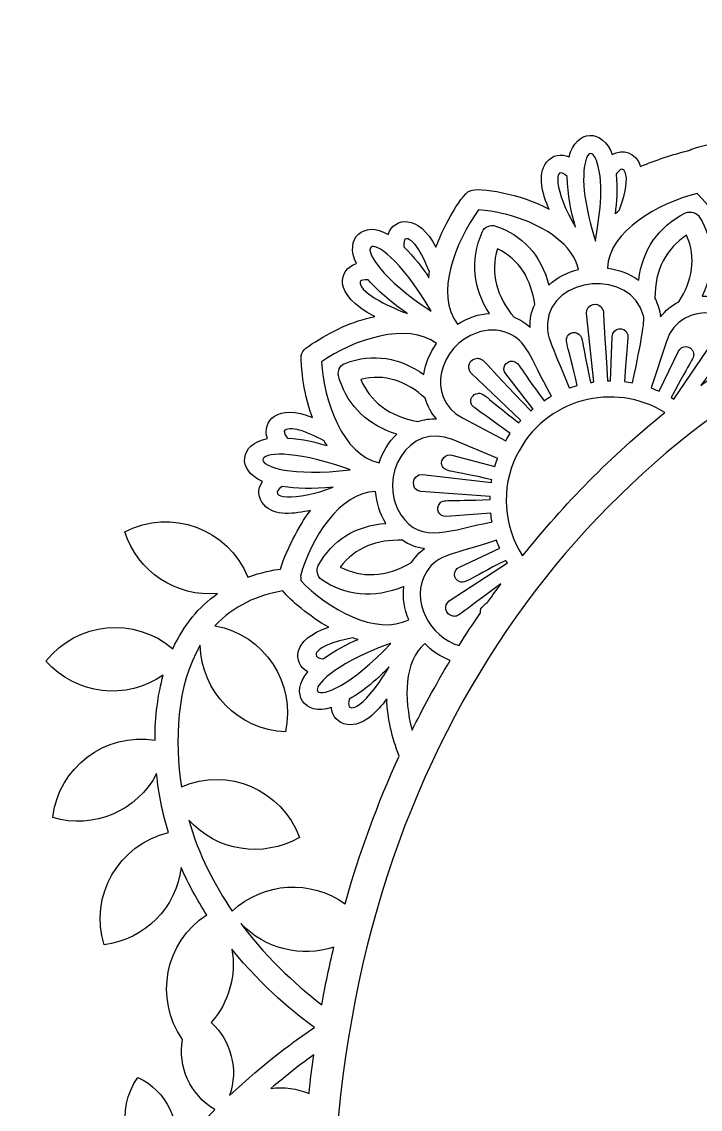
# Model space of a CAD drawing. Header units: millimetres. Extents: x -471 to 1551, y -2688 to 316.
# Drawn here: x -109.9 to -70.7, y -1550.7 to -1487.9 of the extents above; entities that cross this region are included whole.
import ezdxf

# ---------------------------------------------------------------- set-up
doc = ezdxf.new("R2010")
doc.units = ezdxf.units.MM
doc.header["$MEASUREMENT"] = 0
doc.layers.add('Layer 1', color=7, linetype='Continuous')

msp = doc.modelspace()

# ---------------------------------------------------------------- linework, layer by layer
at = {"layer": 'Layer 1', "color": 250}
for points, knots in [([(-2.0425, -1514.6907), (-11.2573, -1505.568), (-22.5362, -1500.4446), (-35.6028, -1499.431), (-35.6028, -1499.431), (-32.8383, -1491.7827), (-43.4354, -1487.8572), (-47.5083, -1491.6537), (-47.5083, -1491.6537), (-47.8953, -1492.0223), (-48.135, -1492.4278), (-48.1718, -1492.8516), (-48.1718, -1492.8516), (-48.1718, -1492.8516), (-48.3561, -1492.9623), (-48.3561, -1492.9623), (-48.3561, -1492.9623), (-48.3008, -1490.1978), (-51.1206, -1488.7235), (-53.9035, -1489.0736), (-53.9035, -1489.0736), (-53.7745, -1489.0368), (-53.6455, -1488.9999), (-53.5348, -1488.963), (-53.5348, -1488.963), (-53.6823, -1488.9262), (-55.3409, -1489.3869), (-55.0092, -1489.3132), (-55.0092, -1489.3132), (-55.1014, -1489.35), (-56.115, -1489.9398), (-56.2993, -1490.2899), (-56.2993, -1490.2899), (-57.1471, -1490.3084), (-57.958, -1490.5295), (-57.9949, -1490.5664), (-57.9949, -1490.5664), (-61.0173, -1491.2114), (-63.8924, -1492.5383), (-66.3251, -1494.455), (-66.3251, -1494.455), (-67.1544, -1494.4919), (-67.8732, -1494.584), (-68.6288, -1494.713), (-68.6288, -1494.713), (-68.4445, -1494.5472), (-71.0615, -1495.1), (-71.2826, -1495.2844), (-71.2826, -1495.2844), (-72.2963, -1495.5424), (-73.2362, -1495.8557), (-74.1208, -1496.2243), (-74.1208, -1496.2243), (-74.3973, -1495.395), (-75.1529, -1495.1738), (-75.7611, -1495.5424), (-75.7611, -1495.5424), (-76.2771, -1494.0311), (-77.8805, -1494.0496), (-78.2491, -1495.6714), (-78.2491, -1495.6714), (-78.7098, -1495.4687), (-79.2259, -1495.5424), (-79.5576, -1495.9847), (-79.5576, -1495.9847), (-80.1289, -1496.7218), (-79.7787, -1497.8461), (-79.4101, -1498.6938), (-79.4101, -1498.6938), (-81.0319, -1497.8092), (-83.4646, -1497.4038), (-83.9807, -1497.6249), (-83.9807, -1497.6249), (-84.5888, -1497.9198), (-85.6577, -1500.0576), (-85.9526, -1500.8869), (-85.9526, -1500.8869), (-86.9478, -1498.9518), (-88.3668, -1499.1545), (-88.7171, -1500.1498), (-88.7171, -1500.1498), (-90.1177, -1499.3205), (-91.2788, -1500.3894), (-90.5416, -1501.8453), (-90.5416, -1501.8453), (-91.5737, -1502.1402), (-91.9976, -1503.633), (-89.4912, -1504.9046), (-89.4912, -1504.9046), (-90.7812, -1505.1627), (-92.0345, -1505.7708), (-93.1218, -1506.4896), (-93.1218, -1506.4896), (-93.4536, -1506.7107), (-93.7484, -1506.895), (-93.7484, -1507.3374), (-93.7484, -1507.3374), (-93.7116, -1507.6322), (-93.73, -1509.0513), (-93.0849, -1510.7468), (-93.0849, -1510.7468), (-95.0938, -1509.8991), (-96.0521, -1510.9495), (-95.6835, -1511.9632), (-95.6835, -1511.9632), (-97.3237, -1512.2397), (-97.4712, -1513.8062), (-95.9784, -1514.4328), (-95.9784, -1514.4328), (-96.2917, -1514.8936), (-96.2364, -1515.4096), (-95.9047, -1515.7782), (-95.9047, -1515.7782), (-95.2965, -1516.4785), (-94.0986, -1516.3126), (-93.1955, -1516.1099), (-93.1955, -1516.1099), (-93.6193, -1516.626), (-94.5961, -1518.2847), (-94.9279, -1519.501), (-94.9279, -1519.501), (-95.3702, -1519.5563), (-96.0337, -1519.6853), (-96.8261, -1519.9801), (-96.8261, -1519.9801), (-97.9688, -1517.1604), (-101.2492, -1515.9625), (-103.94, -1517.3447), (-103.94, -1517.3447), (-103.2028, -1519.6669), (-100.9543, -1521.1412), (-98.5769, -1520.9201), (-98.5769, -1520.9201), (-99.6642, -1521.6941), (-100.5305, -1522.7446), (-101.1571, -1524.1084), (-101.1571, -1524.1084), (-103.3686, -1522.2285), (-106.686, -1522.5418), (-108.4921, -1524.8272), (-108.4921, -1524.8272), (-106.7597, -1526.7991), (-103.8293, -1527.1124), (-101.7099, -1525.6381), (-101.7099, -1525.6381), (-102.0232, -1526.7623), (-102.1891, -1528.0155), (-102.1891, -1529.3977), (-102.1891, -1529.3977), (-105.0826, -1528.937), (-107.7733, -1530.9827), (-108.105, -1533.8761), (-108.105, -1533.8761), (-105.7276, -1534.5765), (-103.2211, -1533.4891), (-102.0969, -1531.3328), (-102.0969, -1531.3328), (-101.9863, -1532.5308), (-101.7468, -1533.6734), (-101.415, -1534.7423), (-101.415, -1534.7423), (-104.29, -1535.4242), (-106.004, -1538.4098), (-105.1378, -1541.2295), (-105.1378, -1541.2295), (-102.7604, -1540.9347), (-100.9543, -1539.0733), (-100.6779, -1536.7511), (-100.6779, -1536.7511), (-100.254, -1537.7463), (-99.7379, -1538.6493), (-99.2035, -1539.4971), (-99.2035, -1539.4971), (-101.6177, -1541.0821), (-102.2443, -1544.3257), (-100.6041, -1546.7031), (-100.6041, -1546.7031), (-100.8806, -1548.288), (-100.1618, -1549.9099), (-98.7242, -1550.7576), (-98.7242, -1550.7576), (-99.6273, -1551.6607), (-100.3645, -1552.49), (-101.0279, -1553.3193), (-101.0279, -1553.3193), (-100.6225, -1551.5316), (-101.5071, -1549.6887), (-103.1842, -1548.8962), (-103.1842, -1548.8962), (-104.5111, -1550.776), (-103.9583, -1553.393), (-101.9678, -1554.5725), (-101.9678, -1554.5725), (-102.4286, -1555.2175), (-102.8524, -1555.881), (-103.221, -1556.5261), (-103.221, -1556.5261), (-103.4607, -1554.9411), (-104.6217, -1553.6511), (-106.2067, -1553.2641), (-106.2067, -1553.2641), (-107.0728, -1555.2545), (-106.1514, -1557.5582), (-104.1794, -1558.4243), (-104.1794, -1558.4243), (-104.7139, -1559.6407), (-105.064, -1560.8386), (-105.2852, -1562.0365), (-105.2852, -1562.0365), (-105.4695, -1560.4147), (-106.649, -1559.0325), (-108.2892, -1558.6455), (-108.2892, -1558.6455), (-109.266, -1560.8939), (-107.9575, -1563.4741), (-105.5801, -1564.0454), (-105.5801, -1564.0454), (-105.5432, -1563.9532), (-105.5064, -1563.8611), (-105.4694, -1563.7689), (-105.4694, -1563.7689), (-105.5063, -1564.543), (-105.4694, -1565.317), (-105.3773, -1566.0726), (-105.3773, -1566.0726), (-106.5384, -1564.8931), (-108.3445, -1564.543), (-109.8925, -1565.2985), (-109.8925, -1565.2985), (-109.2844, -1567.4364), (-107.0728, -1568.6159), (-104.9718, -1568.0077), (-104.9718, -1568.0077), (-104.8428, -1568.4685), (-104.2347, -1570.3667), (-103.8476, -1570.6247), (-103.8476, -1570.6247), (-103.9766, -1571.2329), (-103.995, -1572.8547), (-103.7186, -1574.1447), (-103.7186, -1574.1447), (-105.58, -1573.0021), (-106.6858, -1573.9236), (-106.4461, -1574.9557), (-106.4461, -1574.9557), (-108.0311, -1574.9741), (-108.5287, -1576.4853), (-107.1096, -1577.3515), (-107.1096, -1577.3515), (-107.4598, -1577.7202), (-107.5335, -1578.2546), (-107.2386, -1578.6969), (-107.2386, -1578.6969), (-106.7226, -1579.471), (-105.5431, -1579.4894), (-104.6216, -1579.4157), (-104.6216, -1579.4157), (-105.967, -1580.6689), (-107.128, -1582.862), (-107.0912, -1583.3965), (-107.0912, -1583.3965), (-107.0175, -1584.06), (-105.3219, -1585.7555), (-104.6216, -1586.29), (-104.6216, -1586.29), (-106.7595, -1586.6217), (-107.0358, -1588.0224), (-106.1881, -1588.6858), (-106.1881, -1588.6858), (-107.4229, -1589.7548), (-106.7779, -1591.1922), (-105.1561, -1590.9527), (-105.1561, -1590.9527), (-105.2114, -1592.0216), (-103.9213, -1592.9063), (-101.9309, -1590.9342), (-101.9309, -1590.9342), (-102.0967, -1592.2243), (-101.9309, -1593.625), (-101.5807, -1594.8782), (-101.5807, -1594.8782), (-101.4701, -1595.2652), (-101.3964, -1595.597), (-100.9726, -1595.7444), (-100.9726, -1595.7444), (-100.6777, -1595.818), (-99.3323, -1596.2788), (-97.5262, -1596.2051), (-97.5262, -1596.2051), (-98.9638, -1597.8454), (-98.2819, -1599.0801), (-97.1945, -1599.0433), (-97.1945, -1599.0433), (-97.4525, -1600.6835), (-96.015, -1601.3285), (-94.9461, -1600.1122), (-94.9461, -1600.1122), (-94.6143, -1600.5545), (-94.0983, -1600.6651), (-93.656, -1600.4624), (-93.656, -1600.4624), (-92.8082, -1600.1122), (-92.5687, -1598.9143), (-92.4765, -1597.9928), (-92.4765, -1597.9928), (-91.9605, -1598.8038), (-89.6015, -1601.4576), (-88.68, -1601.0705), (-88.68, -1601.0705), (-88.0719, -1600.8678), (-86.7449, -1600.1122), (-85.7313, -1599.1907), (-85.7313, -1599.1907), (-85.7866, -1601.4391), (-84.4044, -1601.8446), (-83.6672, -1601.1626), (-83.6672, -1601.1626), (-82.8379, -1602.5449), (-81.3082, -1602.1947), (-81.2713, -1600.536), (-81.2713, -1600.536), (-81.0687, -1600.5913), (-80.8475, -1600.5729), (-80.6632, -1600.4992), (-80.6632, -1600.4992), (-80.6263, -1600.7203), (-80.571, -1601.0889), (-80.4973, -1601.6049), (-80.4973, -1601.6049), (-81.4926, -1602.2684), (-82.8379, -1604.9591), (-83.0037, -1605.6594), (-83.0037, -1605.6594), (-83.3539, -1606.9679), (-82.9669, -1608.1474), (-82.5799, -1609.4744), (-82.5799, -1609.4744), (-82.5799, -1609.4744), (-82.4324, -1609.4928), (-82.4324, -1609.4928), (-82.4324, -1609.4928), (-78.5069, -1610.1748), (-76.9772, -1605.77), (-78.2305, -1602.7476), (-78.2305, -1602.7476), (-77.6039, -1603.8718), (-76.9957, -1604.8854), (-76.7008, -1605.3093), (-76.7008, -1605.3093), (-75.0791, -1607.7235), (-72.2777, -1608.9584), (-71.7986, -1609.1058), (-71.7986, -1609.1058), (-71.7986, -1609.1058), (-71.1904, -1609.3269), (-71.1904, -1609.3269), (-71.1904, -1609.3269), (-71.1904, -1609.3269), (-71.043, -1609.1242), (-71.043, -1609.1242), (-71.043, -1609.1242), (-69.5133, -1610.101), (-67.357, -1611.0962), (-65.9564, -1611.5201), (-65.9564, -1611.5201), (-63.8923, -1612.1467), (-61.5701, -1611.9439), (-59.3217, -1610.7092), (-59.3217, -1610.7092), (-59.3217, -1610.7092), (-59.2296, -1610.6907), (-59.2296, -1610.6907), (-59.2296, -1610.6907), (-59.248, -1610.617), (-59.377, -1609.5665), (-60.0589, -1608.3685), (-60.0589, -1608.3685), (-46.9554, -1613.3814), (-30.3319, -1612.9391), (-17.9657, -1607.7788), (-17.9657, -1607.7788), (-0.2364, -1600.37), (13.5674, -1582.1063), (13.5674, -1554.7752), (13.5674, -1554.7752), (13.5674, -1538.4097), (8.315, -1524.9376), (-2.0425, -1514.6907)], [0, 0, 0, 0, 0.0102041, 0.0102041, 0.0102041, 0.0102041, 0.0204082, 0.0204082, 0.0204082, 0.0204082, 0.0306122, 0.0306122, 0.0306122, 0.0306122, 0.0408163, 0.0408163, 0.0408163, 0.0408163, 0.0510204, 0.0510204, 0.0510204, 0.0510204, 0.0612245, 0.0612245, 0.0612245, 0.0612245, 0.0714286, 0.0714286, 0.0714286, 0.0714286, 0.0816327, 0.0816327, 0.0816327, 0.0816327, 0.0918367, 0.0918367, 0.0918367, 0.0918367, 0.1020408, 0.1020408, 0.1020408, 0.1020408, 0.1122449, 0.1122449, 0.1122449, 0.1122449, 0.122449, 0.122449, 0.122449, 0.122449, 0.1326531, 0.1326531, 0.1326531, 0.1326531, 0.1428571, 0.1428571, 0.1428571, 0.1428571, 0.1530612, 0.1530612, 0.1530612, 0.1530612, 0.1632653, 0.1632653, 0.1632653, 0.1632653, 0.1734694, 0.1734694, 0.1734694, 0.1734694, 0.1836735, 0.1836735, 0.1836735, 0.1836735, 0.1938776, 0.1938776, 0.1938776, 0.1938776, 0.2040816, 0.2040816, 0.2040816, 0.2040816, 0.2142857, 0.2142857, 0.2142857, 0.2142857, 0.2244898, 0.2244898, 0.2244898, 0.2244898, 0.2346939, 0.2346939, 0.2346939, 0.2346939, 0.244898, 0.244898, 0.244898, 0.244898, 0.255102, 0.255102, 0.255102, 0.255102, 0.2653061, 0.2653061, 0.2653061, 0.2653061, 0.2755102, 0.2755102, 0.2755102, 0.2755102, 0.2857143, 0.2857143, 0.2857143, 0.2857143, 0.2959184, 0.2959184, 0.2959184, 0.2959184, 0.3061224, 0.3061224, 0.3061224, 0.3061224, 0.3163265, 0.3163265, 0.3163265, 0.3163265, 0.3265306, 0.3265306, 0.3265306, 0.3265306, 0.3367347, 0.3367347, 0.3367347, 0.3367347, 0.3469388, 0.3469388, 0.3469388, 0.3469388, 0.3571429, 0.3571429, 0.3571429, 0.3571429, 0.3673469, 0.3673469, 0.3673469, 0.3673469, 0.377551, 0.377551, 0.377551, 0.377551, 0.3877551, 0.3877551, 0.3877551, 0.3877551, 0.3979592, 0.3979592, 0.3979592, 0.3979592, 0.4081633, 0.4081633, 0.4081633, 0.4081633, 0.4183673, 0.4183673, 0.4183673, 0.4183673, 0.4285714, 0.4285714, 0.4285714, 0.4285714, 0.4387755, 0.4387755, 0.4387755, 0.4387755, 0.4489796, 0.4489796, 0.4489796, 0.4489796, 0.4591837, 0.4591837, 0.4591837, 0.4591837, 0.4693878, 0.4693878, 0.4693878, 0.4693878, 0.4795918, 0.4795918, 0.4795918, 0.4795918, 0.4897959, 0.4897959, 0.4897959, 0.4897959, 0.5, 0.5, 0.5, 0.5, 0.5102041, 0.5102041, 0.5102041, 0.5102041, 0.5204082, 0.5204082, 0.5204082, 0.5204082, 0.5306122, 0.5306122, 0.5306122, 0.5306122, 0.5408163, 0.5408163, 0.5408163, 0.5408163, 0.5510204, 0.5510204, 0.5510204, 0.5510204, 0.5612245, 0.5612245, 0.5612245, 0.5612245, 0.5714286, 0.5714286, 0.5714286, 0.5714286, 0.5816327, 0.5816327, 0.5816327, 0.5816327, 0.5918367, 0.5918367, 0.5918367, 0.5918367, 0.6020408, 0.6020408, 0.6020408, 0.6020408, 0.6122449, 0.6122449, 0.6122449, 0.6122449, 0.622449, 0.622449, 0.622449, 0.622449, 0.6326531, 0.6326531, 0.6326531, 0.6326531, 0.6428571, 0.6428571, 0.6428571, 0.6428571, 0.6530612, 0.6530612, 0.6530612, 0.6530612, 0.6632653, 0.6632653, 0.6632653, 0.6632653, 0.6734694, 0.6734694, 0.6734694, 0.6734694, 0.6836735, 0.6836735, 0.6836735, 0.6836735, 0.6938776, 0.6938776, 0.6938776, 0.6938776, 0.7040816, 0.7040816, 0.7040816, 0.7040816, 0.7142857, 0.7142857, 0.7142857, 0.7142857, 0.7244898, 0.7244898, 0.7244898, 0.7244898, 0.7346939, 0.7346939, 0.7346939, 0.7346939, 0.744898, 0.744898, 0.744898, 0.744898, 0.755102, 0.755102, 0.755102, 0.755102, 0.7653061, 0.7653061, 0.7653061, 0.7653061, 0.7755102, 0.7755102, 0.7755102, 0.7755102, 0.7857143, 0.7857143, 0.7857143, 0.7857143, 0.7959184, 0.7959184, 0.7959184, 0.7959184, 0.8061224, 0.8061224, 0.8061224, 0.8061224, 0.8163265, 0.8163265, 0.8163265, 0.8163265, 0.8265306, 0.8265306, 0.8265306, 0.8265306, 0.8367347, 0.8367347, 0.8367347, 0.8367347, 0.8469388, 0.8469388, 0.8469388, 0.8469388, 0.8571429, 0.8571429, 0.8571429, 0.8571429, 0.8673469, 0.8673469, 0.8673469, 0.8673469, 0.877551, 0.877551, 0.877551, 0.877551, 0.8877551, 0.8877551, 0.8877551, 0.8877551, 0.8979592, 0.8979592, 0.8979592, 0.8979592, 0.9081633, 0.9081633, 0.9081633, 0.9081633, 0.9183673, 0.9183673, 0.9183673, 0.9183673, 0.9285714, 0.9285714, 0.9285714, 0.9285714, 0.9387755, 0.9387755, 0.9387755, 0.9387755, 0.9489796, 0.9489796, 0.9489796, 0.9489796, 0.9591837, 0.9591837, 0.9591837, 0.9591837, 0.9693878, 0.9693878, 0.9693878, 0.9693878, 0.9795918, 0.9795918, 0.9795918, 0.9795918, 1, 1, 1, 1]), ([(-78.3595, -1496.8141), (-78.3411, -1497.9014), (-78.1569, -1498.7676), (-77.8804, -1499.7259), (-77.8804, -1499.7259), (-79.1151, -1497.6987), (-79.2073, -1495.9478), (-78.3595, -1496.8141)], [0, 0, 0, 0, 0.3333333, 0.3333333, 0.3333333, 0.3333333, 1, 1, 1, 1]), ([(-77.309, -1495.9478), (-77.2353, -1495.6161), (-77.1063, -1495.4687), (-77.0142, -1495.4687), (-77.0142, -1495.4687), (-76.8115, -1495.4687), (-76.6455, -1495.9478), (-76.6455, -1495.9663), (-76.6455, -1495.9663), (-76.1848, -1497.3301), (-76.5349, -1499.2836), (-76.7192, -1500.5), (-76.7192, -1500.5), (-76.7192, -1500.5185), (-76.7377, -1500.5185), (-76.7377, -1500.5368), (-76.7377, -1500.5368), (-77.1248, -1499.2468), (-77.6408, -1497.2379), (-77.309, -1495.9478)], [0, 0, 0, 0, 0.1666667, 0.1666667, 0.1666667, 0.1666667, 0.3333333, 0.3333333, 0.3333333, 0.3333333, 0.5, 0.5, 0.5, 0.5, 0.6666667, 0.6666667, 0.6666667, 0.6666667, 1, 1, 1, 1]), ([(-75.5398, -1496.6666), (-75.4292, -1496.5191), (-75.2265, -1496.298), (-75.0975, -1496.427), (-75.0975, -1496.427), (-74.7105, -1496.814), (-75.1528, -1498.2147), (-75.3371, -1498.7307), (-75.3371, -1498.7307), (-75.4108, -1498.8044), (-75.5214, -1498.8965), (-75.5951, -1498.9703), (-75.5951, -1498.9703), (-75.5029, -1498.2884), (-75.4661, -1497.5144), (-75.5398, -1496.6666)], [0, 0, 0, 0, 0.2, 0.2, 0.2, 0.2, 0.4, 0.4, 0.4, 0.4, 0.6, 0.6, 0.6, 0.6, 1, 1, 1, 1]), ([(-70.8587, -1497.7908), (-69.2553, -1499.3757), (-67.6519, -1502.2507), (-68.6656, -1504.1306), (-68.6656, -1504.1306), (-69.2737, -1503.8357), (-69.9003, -1503.7067), (-70.5638, -1503.7251), (-70.5638, -1503.7251), (-69.7713, -1502.1033), (-69.9003, -1500.4631), (-70.7113, -1499.1545), (-70.7113, -1499.1545), (-70.8771, -1498.8781), (-71.2457, -1498.7859), (-71.5222, -1498.9149), (-71.5222, -1498.9149), (-73.0887, -1499.7074), (-74.0286, -1501.0343), (-74.2314, -1502.8036), (-74.2314, -1502.8036), (-74.7658, -1502.4166), (-75.374, -1502.1954), (-76.0375, -1502.1033), (-76.0375, -1502.1033), (-75.9637, -1499.9655), (-73.0702, -1498.3252), (-70.8587, -1497.7908)], [0, 0, 0, 0, 0.125, 0.125, 0.125, 0.125, 0.25, 0.25, 0.25, 0.25, 0.375, 0.375, 0.375, 0.375, 0.5, 0.5, 0.5, 0.5, 0.625, 0.625, 0.625, 0.625, 0.75, 0.75, 0.75, 0.75, 1, 1, 1, 1]), ([(-86.2474, -1504.5545), (-86.2474, -1504.573), (-86.2474, -1504.5913), (-86.2289, -1504.5913), (-86.2289, -1504.5913), (-91.9422, -1500.8501), (-89.8227, -1498.5095), (-86.2474, -1504.5545)], [0, 0, 0, 0, 0.3333333, 0.3333333, 0.3333333, 0.3333333, 1, 1, 1, 1]), ([(-83.483, -1498.7307), (-82.4877, -1498.8228), (-81.6953, -1499.0255), (-81.124, -1499.2283), (-81.124, -1499.2283), (-79.7049, -1499.7075), (-78.0093, -1500.7395), (-77.7145, -1502.177), (-77.7145, -1502.177), (-78.3226, -1502.3245), (-78.9124, -1502.6193), (-79.4284, -1503.0801), (-79.4284, -1503.0801), (-79.8707, -1501.3293), (-80.995, -1500.1682), (-82.5061, -1499.6706), (-82.5061, -1499.6706), (-82.7826, -1499.5785), (-83.1511, -1499.6891), (-83.2802, -1500.0208), (-83.2802, -1500.0208), (-83.999, -1501.6979), (-83.7962, -1503.3013), (-82.8564, -1504.7203), (-82.8564, -1504.7203), (-83.4461, -1504.7572), (-84.1096, -1504.96), (-84.6993, -1505.347), (-84.6993, -1505.347), (-86.0447, -1503.6146), (-84.8099, -1500.5552), (-83.483, -1498.7307)], [0, 0, 0, 0, 0.1111111, 0.1111111, 0.1111111, 0.1111111, 0.2222222, 0.2222222, 0.2222222, 0.2222222, 0.3333333, 0.3333333, 0.3333333, 0.3333333, 0.4444444, 0.4444444, 0.4444444, 0.4444444, 0.5555556, 0.5555556, 0.5555556, 0.5555556, 0.6666667, 0.6666667, 0.6666667, 0.6666667, 0.7777778, 0.7777778, 0.7777778, 0.7777778, 1, 1, 1, 1]), ([(-18.6844, -1606.0464), (-30.3135, -1610.8933), (-46.6422, -1611.6859), (-59.9115, -1606.4518), (-59.9115, -1606.4518), (-65.9195, -1604.0744), (-71.5406, -1600.4622), (-76.6272, -1595.7074), (-76.6272, -1595.7074), (-87.3532, -1585.6632), (-91.9053, -1572.7809), (-91.9053, -1558.0925), (-91.9053, -1558.0925), (-91.9053, -1532.3463), (-79.2073, -1514.2484), (-62.1231, -1505.9367), (-62.1231, -1505.9367), (-48.7616, -1499.431), (-32.4698, -1499.8918), (-20.1772, -1504.8124), (-20.1772, -1504.8124), (-8.2533, -1509.6041), (2.7308, -1519.7404), (7.928, -1533.1203), (7.928, -1533.1203), (13.1067, -1546.4265), (12.7197, -1563.8425), (8.2966, -1576.5958), (8.2966, -1576.5958), (3.8366, -1589.5519), (-5.71, -1600.6465), (-18.6844, -1606.0464)], [0, 0, 0, 0, 0.1111111, 0.1111111, 0.1111111, 0.1111111, 0.2222222, 0.2222222, 0.2222222, 0.2222222, 0.3333333, 0.3333333, 0.3333333, 0.3333333, 0.4444444, 0.4444444, 0.4444444, 0.4444444, 0.5555556, 0.5555556, 0.5555556, 0.5555556, 0.6666667, 0.6666667, 0.6666667, 0.6666667, 0.7777778, 0.7777778, 0.7777778, 0.7777778, 1, 1, 1, 1]), ([(-87.7218, -1500.4262), (-87.5559, -1500.2972), (-87.1873, -1500.6658), (-87.0215, -1500.9239), (-87.0215, -1500.9239), (-86.8003, -1501.2372), (-86.5791, -1501.6979), (-86.3211, -1502.3245), (-86.3211, -1502.3245), (-86.3396, -1502.4166), (-86.358, -1502.5641), (-86.358, -1502.6562), (-86.358, -1502.6562), (-86.745, -1502.0665), (-87.2058, -1501.4583), (-87.8139, -1500.8685), (-87.8139, -1500.8685), (-87.8323, -1500.6105), (-87.7771, -1500.4631), (-87.7218, -1500.4262)], [0, 0, 0, 0, 0.1666667, 0.1666667, 0.1666667, 0.1666667, 0.3333333, 0.3333333, 0.3333333, 0.3333333, 0.5, 0.5, 0.5, 0.5, 0.6666667, 0.6666667, 0.6666667, 0.6666667, 1, 1, 1, 1]), ([(-73.2914, -1503.8541), (-73.3098, -1502.177), (-72.6094, -1500.9422), (-71.4668, -1500.205), (-71.4668, -1500.205), (-70.877, -1501.5135), (-71.135, -1502.8404), (-71.9091, -1504.0568), (-71.9091, -1504.0568), (-72.333, -1504.2595), (-72.6832, -1504.5544), (-72.9781, -1504.923), (-72.9781, -1504.923), (-72.9965, -1504.536), (-73.1255, -1504.1859), (-73.2914, -1503.8541)], [0, 0, 0, 0, 0.2, 0.2, 0.2, 0.2, 0.4, 0.4, 0.4, 0.4, 0.6, 0.6, 0.6, 0.6, 1, 1, 1, 1]), ([(-80.4973, -1505.5312), (-80.7738, -1505.2732), (-81.0871, -1505.0704), (-81.4373, -1504.9414), (-81.4373, -1504.9414), (-82.4325, -1503.762), (-82.8379, -1502.4166), (-82.3956, -1500.9791), (-82.3956, -1500.9791), (-81.1055, -1501.6057), (-80.442, -1502.7668), (-80.2393, -1504.2043), (-80.2393, -1504.2043), (-80.4421, -1504.6282), (-80.5342, -1505.0705), (-80.4973, -1505.5312)], [0, 0, 0, 0, 0.2, 0.2, 0.2, 0.2, 0.4, 0.4, 0.4, 0.4, 0.6, 0.6, 0.6, 0.6, 1, 1, 1, 1]), ([(-73.9548, -1504.8677), (-73.8811, -1505.2179), (-74.0654, -1506.2131), (-74.5814, -1508.738), (-74.5814, -1508.738), (-74.7289, -1508.7195), (-74.8948, -1508.6827), (-75.0606, -1508.6643), (-75.0606, -1508.6643), (-74.8579, -1505.9551), (-74.821, -1506.0841), (-74.8763, -1505.9183), (-74.8763, -1505.9183), (-75.0421, -1505.4207), (-75.7425, -1505.5497), (-75.7609, -1506.0657), (-75.7609, -1506.0657), (-75.7609, -1506.0657), (-75.8531, -1508.6274), (-75.8531, -1508.6274), (-75.8531, -1508.6274), (-76.0005, -1508.6274), (-76.0189, -1508.6274), (-76.0374, -1508.6274), (-76.0374, -1508.6274), (-76.2954, -1504.407), (-76.2585, -1504.6282), (-76.2954, -1504.5176), (-76.2954, -1504.5176), (-76.4797, -1503.9647), (-77.309, -1504.1675), (-77.2537, -1504.7203), (-77.2537, -1504.7203), (-77.2537, -1504.7203), (-76.8299, -1508.6827), (-76.8299, -1508.6827), (-76.8299, -1508.6827), (-76.9035, -1508.7011), (-76.8852, -1508.7011), (-77.0142, -1508.7195), (-77.0142, -1508.7195), (-77.5486, -1506.0841), (-77.5118, -1506.2131), (-77.5302, -1506.1394), (-77.5302, -1506.1394), (-77.6592, -1505.7707), (-78.1383, -1505.7155), (-78.3411, -1506.0287), (-78.3411, -1506.0287), (-78.5254, -1506.3236), (-78.3411, -1506.4157), (-77.7882, -1508.8853), (-77.7882, -1508.8853), (-77.954, -1508.9406), (-78.1199, -1508.9959), (-78.2489, -1509.0328), (-78.2489, -1509.0328), (-79.3547, -1506.3236), (-79.5574, -1506.0287), (-79.5022, -1505.31), (-79.5022, -1505.31), (-79.3363, -1502.5088), (-74.6183, -1502.1402), (-73.9548, -1504.8677)], [0, 0, 0, 0, 0.0588235, 0.0588235, 0.0588235, 0.0588235, 0.1176471, 0.1176471, 0.1176471, 0.1176471, 0.1764706, 0.1764706, 0.1764706, 0.1764706, 0.2352941, 0.2352941, 0.2352941, 0.2352941, 0.2941176, 0.2941176, 0.2941176, 0.2941176, 0.3529412, 0.3529412, 0.3529412, 0.3529412, 0.4117647, 0.4117647, 0.4117647, 0.4117647, 0.4705882, 0.4705882, 0.4705882, 0.4705882, 0.5294118, 0.5294118, 0.5294118, 0.5294118, 0.5882353, 0.5882353, 0.5882353, 0.5882353, 0.6470588, 0.6470588, 0.6470588, 0.6470588, 0.7058824, 0.7058824, 0.7058824, 0.7058824, 0.7647059, 0.7647059, 0.7647059, 0.7647059, 0.8235294, 0.8235294, 0.8235294, 0.8235294, 0.8823529, 0.8823529, 0.8823529, 0.8823529, 1, 1, 1, 1]), ([(-90.3203, -1503.0433), (-90.3388, -1502.9879), (-90.3572, -1502.9143), (-90.3203, -1502.8589), (-90.3203, -1502.8589), (-90.265, -1502.8036), (-90.136, -1502.7668), (-89.8596, -1502.7852), (-89.8596, -1502.7852), (-89.1592, -1503.5777), (-88.4773, -1504.1306), (-87.6112, -1504.7203), (-87.6112, -1504.7203), (-87.9798, -1504.6097), (-90.0808, -1503.7436), (-90.3203, -1503.0433)], [0, 0, 0, 0, 0.2, 0.2, 0.2, 0.2, 0.4, 0.4, 0.4, 0.4, 0.6, 0.6, 0.6, 0.6, 1, 1, 1, 1]), ([(-70.6375, -1508.8854), (-69.1447, -1506.8766), (-68.9788, -1506.8582), (-69.0894, -1506.508), (-69.0894, -1506.508), (-69.2184, -1506.121), (-69.7344, -1506.0473), (-69.9556, -1506.3606), (-69.9556, -1506.3606), (-69.9556, -1506.3606), (-72.204, -1509.6779), (-72.204, -1509.6779), (-72.204, -1509.6779), (-72.2961, -1509.6226), (-72.2593, -1509.6411), (-72.3514, -1509.5858), (-72.3514, -1509.5858), (-71.172, -1507.3374), (-70.9692, -1507.3005), (-71.0798, -1506.9504), (-71.0798, -1506.9504), (-71.2088, -1506.5633), (-71.7433, -1506.5265), (-71.9276, -1506.9135), (-71.9276, -1506.9135), (-71.9276, -1506.9135), (-73.0518, -1509.2172), (-73.0518, -1509.2172), (-73.0518, -1509.2172), (-73.1808, -1509.1619), (-73.3283, -1509.1066), (-73.5126, -1509.0329), (-73.5126, -1509.0329), (-73.5126, -1509.0329), (-72.628, -1506.3422), (-72.628, -1506.3422), (-72.628, -1506.3422), (-71.7987, -1503.8173), (-68.2786, -1504.3886), (-67.4308, -1506.7477), (-67.4308, -1506.7477), (-68.5366, -1507.4295), (-69.587, -1508.1298), (-70.6375, -1508.8854)], [0, 0, 0, 0, 0.0833333, 0.0833333, 0.0833333, 0.0833333, 0.1666667, 0.1666667, 0.1666667, 0.1666667, 0.25, 0.25, 0.25, 0.25, 0.3333333, 0.3333333, 0.3333333, 0.3333333, 0.4166667, 0.4166667, 0.4166667, 0.4166667, 0.5, 0.5, 0.5, 0.5, 0.5833333, 0.5833333, 0.5833333, 0.5833333, 0.6666667, 0.6666667, 0.6666667, 0.6666667, 0.75, 0.75, 0.75, 0.75, 0.8333333, 0.8333333, 0.8333333, 0.8333333, 1, 1, 1, 1]), ([(-85.9157, -1506.4711), (-86.3027, -1507.0056), (-86.5607, -1507.5954), (-86.6528, -1508.2588), (-86.6528, -1508.2588), (-88.0166, -1507.2821), (-89.5832, -1506.9872), (-91.205, -1507.6138), (-91.205, -1507.6138), (-91.3524, -1507.6691), (-91.4814, -1507.7797), (-91.5367, -1507.9271), (-91.5367, -1507.9271), (-91.6473, -1508.1667), (-91.592, -1508.3326), (-91.5183, -1508.5537), (-91.5183, -1508.5537), (-91.0023, -1510.1203), (-89.8596, -1511.2076), (-88.2194, -1511.7052), (-88.2194, -1511.7052), (-88.6985, -1512.166), (-89.0303, -1512.7373), (-89.233, -1513.3639), (-89.233, -1513.3639), (-91.3524, -1512.9032), (-92.4398, -1509.7701), (-92.5688, -1507.5217), (-92.5688, -1507.5217), (-90.7443, -1506.25), (-87.5928, -1505.1627), (-85.9157, -1506.4711)], [0, 0, 0, 0, 0.1111111, 0.1111111, 0.1111111, 0.1111111, 0.2222222, 0.2222222, 0.2222222, 0.2222222, 0.3333333, 0.3333333, 0.3333333, 0.3333333, 0.4444444, 0.4444444, 0.4444444, 0.4444444, 0.5555556, 0.5555556, 0.5555556, 0.5555556, 0.6666667, 0.6666667, 0.6666667, 0.6666667, 0.7777778, 0.7777778, 0.7777778, 0.7777778, 1, 1, 1, 1]), ([(-83.5751, -1505.8445), (-83.0038, -1505.6418), (-82.3587, -1505.6234), (-81.7874, -1505.863), (-81.7874, -1505.863), (-80.6816, -1506.3237), (-80.5895, -1507.1162), (-79.281, -1509.5121), (-79.281, -1509.5121), (-79.41, -1509.5858), (-79.5575, -1509.6595), (-79.7049, -1509.7701), (-79.7049, -1509.7701), (-81.2161, -1507.7244), (-81.1608, -1507.5401), (-81.511, -1507.4848), (-81.511, -1507.4848), (-81.9164, -1507.4295), (-82.1929, -1507.9087), (-81.9164, -1508.222), (-81.9164, -1508.222), (-81.9164, -1508.222), (-80.3315, -1510.2492), (-80.3315, -1510.2492), (-80.3315, -1510.2492), (-80.3868, -1510.2861), (-80.4236, -1510.3229), (-80.4605, -1510.3598), (-80.4605, -1510.3598), (-83.3171, -1507.4111), (-83.1881, -1507.319), (-83.5567, -1507.319), (-83.5567, -1507.319), (-83.999, -1507.319), (-84.2201, -1507.8534), (-83.9253, -1508.1483), (-83.9253, -1508.1483), (-83.9253, -1508.1483), (-81.0503, -1510.9128), (-81.0503, -1510.9128), (-81.0503, -1510.9128), (-81.124, -1510.9865), (-81.1424, -1511.0049), (-81.1609, -1511.0418), (-81.1609, -1511.0418), (-83.1881, -1509.4937), (-83.1881, -1509.291), (-83.5383, -1509.3462), (-83.5383, -1509.3462), (-83.8331, -1509.3831), (-83.999, -1509.678), (-83.9069, -1509.936), (-83.9069, -1509.936), (-83.8147, -1510.194), (-83.7594, -1510.1203), (-81.6585, -1511.6684), (-81.6585, -1511.6684), (-81.7875, -1511.8527), (-81.806, -1511.8895), (-81.9165, -1512.0922), (-81.9165, -1512.0922), (-81.9165, -1512.0922), (-84.4229, -1510.7653), (-84.4229, -1510.7653), (-84.4229, -1510.7653), (-86.6345, -1509.5858), (-85.7129, -1506.5264), (-83.5751, -1505.8445)], [0, 0, 0, 0, 0.0555556, 0.0555556, 0.0555556, 0.0555556, 0.1111111, 0.1111111, 0.1111111, 0.1111111, 0.1666667, 0.1666667, 0.1666667, 0.1666667, 0.2222222, 0.2222222, 0.2222222, 0.2222222, 0.2777778, 0.2777778, 0.2777778, 0.2777778, 0.3333333, 0.3333333, 0.3333333, 0.3333333, 0.3888889, 0.3888889, 0.3888889, 0.3888889, 0.4444444, 0.4444444, 0.4444444, 0.4444444, 0.5, 0.5, 0.5, 0.5, 0.5555556, 0.5555556, 0.5555556, 0.5555556, 0.6111111, 0.6111111, 0.6111111, 0.6111111, 0.6666667, 0.6666667, 0.6666667, 0.6666667, 0.7222222, 0.7222222, 0.7222222, 0.7222222, 0.7777778, 0.7777778, 0.7777778, 0.7777778, 0.8333333, 0.8333333, 0.8333333, 0.8333333, 0.8888889, 0.8888889, 0.8888889, 0.8888889, 1, 1, 1, 1]), ([(-87.003, -1510.968), (-88.6617, -1510.6915), (-89.749, -1509.8069), (-90.3019, -1508.5353), (-90.3019, -1508.5353), (-88.9012, -1508.1851), (-87.648, -1508.6459), (-86.5791, -1509.6226), (-86.5791, -1509.6226), (-86.4501, -1510.0834), (-86.2105, -1510.4888), (-85.9156, -1510.8205), (-85.9156, -1510.8205), (-86.2658, -1510.8021), (-86.6528, -1510.8574), (-87.003, -1510.968)], [0, 0, 0, 0, 0.2, 0.2, 0.2, 0.2, 0.4, 0.4, 0.4, 0.4, 0.6, 0.6, 0.6, 0.6, 1, 1, 1, 1]), ([(-80.9396, -1518.7453), (-82.0454, -1517.0313), (-82.2113, -1514.8566), (-81.3083, -1512.9768), (-81.3083, -1512.9768), (-79.6865, -1509.6041), (-75.6135, -1508.6458), (-72.7201, -1510.4519), (-72.7201, -1510.4519), (-75.8715, -1512.9952), (-78.5438, -1515.7413), (-80.9396, -1518.7453)], [0, 0, 0, 0, 0.25, 0.25, 0.25, 0.25, 0.5, 0.5, 0.5, 0.5, 1, 1, 1, 1]), ([(-82.543, -1513.5666), (-82.543, -1513.5666), (-85.0311, -1512.9215), (-85.0311, -1512.9215), (-85.0311, -1512.9215), (-85.3812, -1512.8294), (-85.713, -1513.1612), (-85.6024, -1513.4929), (-85.6024, -1513.4929), (-85.4549, -1513.9352), (-85.0679, -1513.7693), (-82.7274, -1514.3406), (-82.7274, -1514.3406), (-82.7458, -1514.4143), (-82.7458, -1514.4328), (-82.7458, -1514.5065), (-82.7458, -1514.5065), (-82.7458, -1514.5065), (-86.7266, -1514.0457), (-86.7266, -1514.0457), (-86.7266, -1514.0457), (-87.3532, -1513.972), (-87.4638, -1514.9856), (-86.8188, -1515.0225), (-86.8188, -1515.0225), (-86.8188, -1515.0225), (-82.8195, -1515.299), (-82.8195, -1515.299), (-82.8195, -1515.299), (-82.8195, -1515.3174), (-82.8195, -1515.5016), (-82.8195, -1515.4833), (-82.8195, -1515.4833), (-85.3628, -1515.5939), (-85.4918, -1515.4464), (-85.7314, -1515.7044), (-85.7314, -1515.7044), (-86.0078, -1515.9993), (-85.7682, -1516.4969), (-85.3444, -1516.46), (-85.3444, -1516.46), (-85.3444, -1516.46), (-82.7827, -1516.2757), (-82.7827, -1516.2757), (-82.7827, -1516.2757), (-82.7642, -1516.46), (-82.7458, -1516.6075), (-82.709, -1516.7733), (-82.709, -1516.7733), (-85.0127, -1517.2157), (-86.8188, -1518.1187), (-87.9798, -1516.3679), (-87.9798, -1516.3679), (-89.3989, -1514.1563), (-87.5191, -1510.968), (-84.9942, -1512.0185), (-84.9942, -1512.0185), (-84.9942, -1512.0185), (-82.3772, -1513.1058), (-82.3772, -1513.1058), (-82.3772, -1513.1058), (-82.4509, -1513.2348), (-82.5062, -1513.3822), (-82.543, -1513.5666)], [0, 0, 0, 0, 0.0588235, 0.0588235, 0.0588235, 0.0588235, 0.1176471, 0.1176471, 0.1176471, 0.1176471, 0.1764706, 0.1764706, 0.1764706, 0.1764706, 0.2352941, 0.2352941, 0.2352941, 0.2352941, 0.2941176, 0.2941176, 0.2941176, 0.2941176, 0.3529412, 0.3529412, 0.3529412, 0.3529412, 0.4117647, 0.4117647, 0.4117647, 0.4117647, 0.4705882, 0.4705882, 0.4705882, 0.4705882, 0.5294118, 0.5294118, 0.5294118, 0.5294118, 0.5882353, 0.5882353, 0.5882353, 0.5882353, 0.6470588, 0.6470588, 0.6470588, 0.6470588, 0.7058824, 0.7058824, 0.7058824, 0.7058824, 0.7647059, 0.7647059, 0.7647059, 0.7647059, 0.8235294, 0.8235294, 0.8235294, 0.8235294, 0.8823529, 0.8823529, 0.8823529, 0.8823529, 1, 1, 1, 1]), ([(-91.1681, -1513.6771), (-91.1681, -1513.6771), (-90.9469, -1513.7508), (-90.9469, -1513.7508), (-90.9469, -1513.7508), (-90.9285, -1513.7508), (-90.9285, -1513.7693), (-90.9101, -1513.7693), (-90.9101, -1513.7693), (-97.7475, -1514.5617), (-97.4526, -1511.4655), (-91.1681, -1513.6771)], [0, 0, 0, 0, 0.25, 0.25, 0.25, 0.25, 0.5, 0.5, 0.5, 0.5, 1, 1, 1, 1]), ([(-94.725, -1511.5393), (-94.6882, -1511.3366), (-94.1537, -1511.3919), (-93.8589, -1511.4656), (-93.8589, -1511.4656), (-93.3797, -1511.5946), (-92.8637, -1511.8526), (-92.4213, -1512.0922), (-92.4213, -1512.0922), (-92.366, -1512.1844), (-92.2923, -1512.2765), (-92.237, -1512.3687), (-92.237, -1512.3687), (-92.9005, -1512.166), (-93.6561, -1511.9817), (-94.5223, -1511.9264), (-94.5223, -1511.9264), (-94.596, -1511.8526), (-94.7434, -1511.6499), (-94.725, -1511.5393)], [0, 0, 0, 0, 0.1666667, 0.1666667, 0.1666667, 0.1666667, 0.3333333, 0.3333333, 0.3333333, 0.3333333, 0.5, 0.5, 0.5, 0.5, 0.6666667, 0.6666667, 0.6666667, 0.6666667, 1, 1, 1, 1]), ([(-94.8356, -1514.7276), (-94.0063, -1514.8566), (-93.14, -1514.8935), (-91.8869, -1514.7645), (-91.8869, -1514.7645), (-94.0247, -1515.5938), (-95.8861, -1515.428), (-94.8356, -1514.7276)], [0, 0, 0, 0, 0.3333333, 0.3333333, 0.3333333, 0.3333333, 1, 1, 1, 1]), ([(-89.4357, -1515.0225), (-89.3804, -1515.6675), (-89.1961, -1516.3126), (-88.8459, -1516.8654), (-88.8459, -1516.8654), (-90.5967, -1516.9944), (-91.9421, -1517.8237), (-92.753, -1519.2981), (-92.753, -1519.2981), (-92.9005, -1519.5746), (-92.8083, -1519.9431), (-92.5503, -1520.1275), (-92.5503, -1520.1275), (-91.2419, -1521.0121), (-89.5463, -1521.2517), (-87.8139, -1520.5145), (-87.8139, -1520.5145), (-87.8876, -1521.1595), (-87.7771, -1521.8229), (-87.5191, -1522.4312), (-87.5191, -1522.4312), (-89.3989, -1523.4079), (-92.2555, -1521.7677), (-93.7667, -1520.1643), (-93.7667, -1520.1643), (-93.7667, -1520.109), (-93.7483, -1520.0537), (-93.7852, -1519.9063), (-93.7852, -1519.9063), (-93.177, -1517.7501), (-91.5367, -1515.0778), (-89.4357, -1515.0225)], [0, 0, 0, 0, 0.1111111, 0.1111111, 0.1111111, 0.1111111, 0.2222222, 0.2222222, 0.2222222, 0.2222222, 0.3333333, 0.3333333, 0.3333333, 0.3333333, 0.4444444, 0.4444444, 0.4444444, 0.4444444, 0.5555556, 0.5555556, 0.5555556, 0.5555556, 0.6666667, 0.6666667, 0.6666667, 0.6666667, 0.7777778, 0.7777778, 0.7777778, 0.7777778, 1, 1, 1, 1]), ([(-87.8876, -1517.8422), (-87.519, -1518.1002), (-87.0767, -1518.2661), (-86.616, -1518.3214), (-86.616, -1518.3214), (-86.9108, -1518.5425), (-87.1689, -1518.819), (-87.3716, -1519.1323), (-87.3716, -1519.1323), (-88.846, -1519.9985), (-90.2651, -1520.0169), (-91.4814, -1519.3903), (-91.4814, -1519.3903), (-90.6153, -1518.2477), (-89.3436, -1517.7869), (-87.8876, -1517.8422)], [0, 0, 0, 0, 0.2, 0.2, 0.2, 0.2, 0.4, 0.4, 0.4, 0.4, 0.6, 0.6, 0.6, 0.6, 1, 1, 1, 1]), ([(-84.5703, -1520.2381), (-84.2385, -1520.3487), (-84.1464, -1520.1275), (-81.9164, -1519.0033), (-81.9164, -1519.0033), (-81.8611, -1519.0954), (-81.8611, -1519.1139), (-81.8243, -1519.1507), (-81.8243, -1519.1507), (-81.8243, -1519.1507), (-85.1784, -1521.3438), (-85.1784, -1521.3438), (-85.1784, -1521.3438), (-85.5471, -1521.5835), (-85.3996, -1522.1548), (-84.9758, -1522.2285), (-84.9758, -1522.2285), (-84.6624, -1522.2838), (-84.7546, -1522.21), (-82.1929, -1520.3671), (-82.1929, -1520.3671), (-82.4325, -1520.6988), (-82.6905, -1521.0305), (-82.93, -1521.3807), (-82.93, -1521.3807), (-83.0775, -1521.5465), (-83.4277, -1521.694), (-83.3724, -1522.0257), (-83.3724, -1522.0257), (-83.7962, -1522.6523), (-84.2201, -1523.2789), (-84.6071, -1523.9239), (-84.6071, -1523.9239), (-86.2658, -1523.4632), (-87.5375, -1521.2885), (-86.487, -1519.6483), (-86.487, -1519.6483), (-85.8604, -1518.6531), (-85.0126, -1518.69), (-82.4509, -1517.8422), (-82.4509, -1517.8422), (-82.3956, -1518.0081), (-82.3219, -1518.1555), (-82.2666, -1518.303), (-82.2666, -1518.303), (-82.2666, -1518.303), (-84.5887, -1519.3903), (-84.5887, -1519.3903), (-84.5887, -1519.3903), (-84.9942, -1519.5561), (-84.9573, -1520.1091), (-84.5703, -1520.2381)], [0, 0, 0, 0, 0.0714286, 0.0714286, 0.0714286, 0.0714286, 0.1428571, 0.1428571, 0.1428571, 0.1428571, 0.2142857, 0.2142857, 0.2142857, 0.2142857, 0.2857143, 0.2857143, 0.2857143, 0.2857143, 0.3571429, 0.3571429, 0.3571429, 0.3571429, 0.4285714, 0.4285714, 0.4285714, 0.4285714, 0.5, 0.5, 0.5, 0.5, 0.5714286, 0.5714286, 0.5714286, 0.5714286, 0.6428571, 0.6428571, 0.6428571, 0.6428571, 0.7142857, 0.7142857, 0.7142857, 0.7142857, 0.7857143, 0.7857143, 0.7857143, 0.7857143, 0.8571429, 0.8571429, 0.8571429, 0.8571429, 1, 1, 1, 1]), ([(-100.2355, -1534.0234), (-98.6321, -1535.7926), (-95.9782, -1536.2534), (-93.8404, -1535.0186), (-93.8404, -1535.0186), (-94.8725, -1532.2542), (-97.9687, -1530.9272), (-100.6594, -1532.0883), (-100.6594, -1532.0883), (-101.0649, -1529.4897), (-100.9542, -1526.2093), (-99.5721, -1523.9056), (-99.5721, -1523.9056), (-99.5168, -1526.5963), (-97.379, -1528.8078), (-94.6514, -1528.9184), (-94.6514, -1528.9184), (-94.0247, -1526.0803), (-95.8677, -1523.3159), (-98.7243, -1522.7814), (-98.7243, -1522.7814), (-97.6738, -1521.6572), (-96.2179, -1520.9753), (-94.7988, -1520.7725), (-94.7988, -1520.7725), (-94.3565, -1521.307), (-93.2692, -1522.2469), (-92.1449, -1522.8735), (-92.1449, -1522.8735), (-94.3012, -1523.537), (-94.246, -1524.9746), (-93.3613, -1525.4537), (-93.3613, -1525.4537), (-94.4118, -1526.6885), (-93.5825, -1528.0154), (-91.9976, -1527.5178), (-91.9976, -1527.5178), (-91.9607, -1528.0154), (-91.6106, -1528.4209), (-91.0761, -1528.4946), (-91.0761, -1528.4946), (-90.1546, -1528.6236), (-89.3437, -1527.7574), (-88.7908, -1527.0018), (-88.7908, -1527.0018), (-88.754, -1528.1997), (-88.496, -1529.2318), (-88.0721, -1530.3191), (-88.0721, -1530.3191), (-89.3253, -1533.0467), (-90.3758, -1535.9033), (-91.2051, -1538.8705), (-91.2051, -1538.8705), (-93.177, -1537.433), (-95.9047, -1537.5804), (-97.7292, -1539.276), (-97.7292, -1539.276), (-98.7427, -1537.783), (-99.6642, -1536.0323), (-100.2355, -1534.0234)], [0, 0, 0, 0, 0.0625, 0.0625, 0.0625, 0.0625, 0.125, 0.125, 0.125, 0.125, 0.1875, 0.1875, 0.1875, 0.1875, 0.25, 0.25, 0.25, 0.25, 0.3125, 0.3125, 0.3125, 0.3125, 0.375, 0.375, 0.375, 0.375, 0.4375, 0.4375, 0.4375, 0.4375, 0.5, 0.5, 0.5, 0.5, 0.5625, 0.5625, 0.5625, 0.5625, 0.625, 0.625, 0.625, 0.625, 0.6875, 0.6875, 0.6875, 0.6875, 0.75, 0.75, 0.75, 0.75, 0.8125, 0.8125, 0.8125, 0.8125, 0.875, 0.875, 0.875, 0.875, 1, 1, 1, 1]), ([(-90.7811, -1523.4817), (-90.6521, -1523.5186), (-90.5784, -1523.5554), (-90.4493, -1523.5739), (-90.4493, -1523.5739), (-91.0943, -1523.8503), (-91.7763, -1524.2005), (-92.4766, -1524.6981), (-92.4766, -1524.6981), (-93.2322, -1524.6059), (-93.048, -1523.9424), (-90.7811, -1523.4817)], [0, 0, 0, 0, 0.25, 0.25, 0.25, 0.25, 0.5, 0.5, 0.5, 0.5, 1, 1, 1, 1]), ([(-88.8091, -1523.8871), (-88.8091, -1523.8871), (-88.5879, -1523.8134), (-88.5879, -1523.8134), (-88.5879, -1523.8134), (-88.5695, -1523.8134), (-88.5511, -1523.8134), (-88.5511, -1523.8134), (-88.5511, -1523.8134), (-93.2691, -1528.7525), (-95.0199, -1526.2277), (-88.8091, -1523.8871)], [0, 0, 0, 0, 0.25, 0.25, 0.25, 0.25, 0.5, 0.5, 0.5, 0.5, 1, 1, 1, 1]), ([(-86.5975, -1523.8134), (-86.1921, -1524.2373), (-85.6945, -1524.569), (-85.1231, -1524.7902), (-85.1231, -1524.7902), (-86.0078, -1526.2646), (-86.7449, -1527.6467), (-87.3347, -1528.8263), (-87.3347, -1528.8263), (-87.8139, -1526.9649), (-87.7955, -1524.8639), (-86.5975, -1523.8134)], [0, 0, 0, 0, 0.25, 0.25, 0.25, 0.25, 0.5, 0.5, 0.5, 0.5, 1, 1, 1, 1]), ([(-88.6617, -1525.1588), (-88.7539, -1525.3246), (-88.8644, -1525.5274), (-89.0119, -1525.7301), (-89.0119, -1525.7301), (-90.4862, -1527.9232), (-91.1866, -1527.7758), (-90.9654, -1527.0202), (-90.9654, -1527.0202), (-90.1176, -1526.541), (-89.3067, -1525.8591), (-88.6617, -1525.1588)], [0, 0, 0, 0, 0.25, 0.25, 0.25, 0.25, 0.5, 0.5, 0.5, 0.5, 1, 1, 1, 1]), ([(-92.5503, -1544.6942), (-93.693, -1543.828), (-95.5544, -1542.243), (-97.2315, -1539.9946), (-97.2315, -1539.9946), (-95.8308, -1541.4874), (-93.7114, -1541.985), (-91.85, -1541.3584), (-91.85, -1541.3584), (-92.108, -1542.4458), (-92.3476, -1543.5515), (-92.5503, -1544.6942)], [0, 0, 0, 0, 0.25, 0.25, 0.25, 0.25, 0.5, 0.5, 0.5, 0.5, 1, 1, 1, 1]), ([(-98.9454, -1545.7262), (-97.8949, -1544.5468), (-97.4895, -1542.9618), (-97.7475, -1541.4874), (-97.7475, -1541.4874), (-95.9414, -1543.7175), (-94.0431, -1545.2471), (-92.9742, -1546.0027), (-92.9742, -1546.0027), (-94.0063, -1546.703), (-95.8861, -1548.0668), (-97.8765, -1549.9467), (-97.8765, -1549.9467), (-97.3605, -1548.4353), (-97.7843, -1546.7767), (-98.9454, -1545.7262)], [0, 0, 0, 0, 0.2, 0.2, 0.2, 0.2, 0.4, 0.4, 0.4, 0.4, 0.6, 0.6, 0.6, 0.6, 1, 1, 1, 1]), ([(-93.2875, -1549.836), (-93.9694, -1549.5412), (-94.725, -1549.4306), (-95.4991, -1549.5412), (-95.4991, -1549.5412), (-94.5591, -1548.7487), (-93.693, -1548.0853), (-93.011, -1547.5876), (-93.011, -1547.5876), (-93.1217, -1548.3248), (-93.2138, -1549.0804), (-93.2875, -1549.836)], [0, 0, 0, 0, 0.25, 0.25, 0.25, 0.25, 0.5, 0.5, 0.5, 0.5, 1, 1, 1, 1])]:
    msp.add_open_spline(points, degree=3, knots=knots, dxfattribs=at)

doc.saveas('drawing.dxf')
